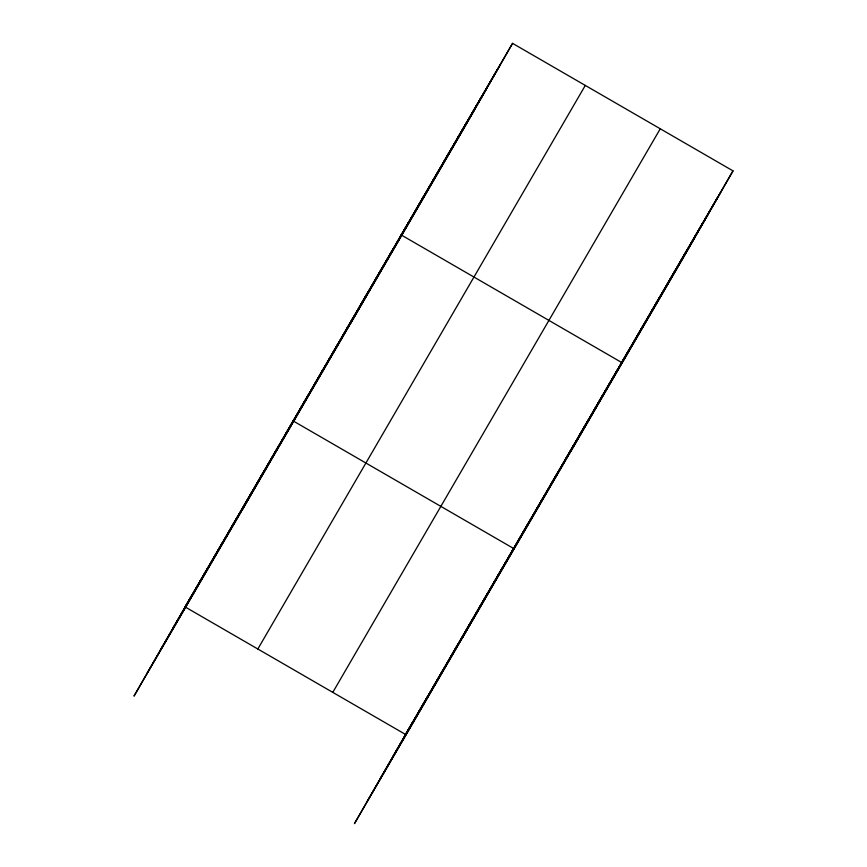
<?xml version="1.0" encoding="UTF-8"?>
<svg xmlns="http://www.w3.org/2000/svg" width="867" height="867" viewBox="0 0 867 867"><rect width="100%" height="100%" fill="white"/><g stroke="black" fill="none" stroke-linecap="round" stroke-linejoin="round"><path stroke-width="1.3" d="M192.539 594.09L133.995 696.125L461.472 132.553L512.56 43.35L733.005 170.875L681.917 260.078L354.44 823.65L412.985 721.626M183.912 609.241L207.441 568.438M198.825 583.589L222.353 542.785M213.726 557.936L237.255 517.133M228.628 532.284L252.156 491.481M243.54 506.631L263.34 472.244M254.714 487.395L278.242 446.592M242.066 510.143L293.154 420.939L513.589 548.464L462.512 637.678M284.528 436.09L308.056 395.287M299.429 410.438L322.968 369.635M314.342 384.785L337.87 343.982M329.243 359.133L352.771 318.33M344.156 333.481L367.684 292.678M359.057 307.828L382.585 267.025M373.959 282.176L393.77 247.789M350.127 324.171L408.899 221.746M400.391 236.702L424.256 195.313M415.748 210.28L439.612 168.892M431.105 183.847L451.133 149.07M442.614 164.026L466.489 122.637M457.971 137.593L481.846 96.204M473.339 111.171L497.203 69.783M404.358 736.777L427.886 695.973M419.26 711.124L442.788 670.321M434.172 685.472L457.7 644.669M449.073 659.82L472.602 619.016M463.975 634.167L487.514 593.364M478.887 608.515L502.416 567.712M504.973 563.626L528.502 522.823M519.875 537.973L543.403 497.17M534.787 512.321L558.315 471.518M549.689 486.669L573.217 445.866M564.59 461.016L588.119 420.213M579.503 435.364L603.031 394.561M594.404 409.712L617.933 368.908M570.573 451.696L629.344 349.282M620.826 364.238L644.701 322.849M636.183 337.805L660.058 296.416M651.54 311.372L675.415 269.995M666.896 284.95L686.935 250.173M678.417 265.129L702.292 223.74M693.773 238.696L717.648 197.308M512.56 43.35L185.083 606.922L405.528 734.447L733.005 170.875M172.739 628.477L500.205 64.917M159.951 650.803L487.427 87.231M146.783 673.8L474.26 110.228M257.835 649.004L585.301 85.432M332.787 692.365L660.253 128.793M393.174 756.013L720.65 192.441M380.396 778.328L707.873 214.767M367.229 801.325L694.695 237.764M401.215 234.968L621.661 362.493"/></g></svg>
